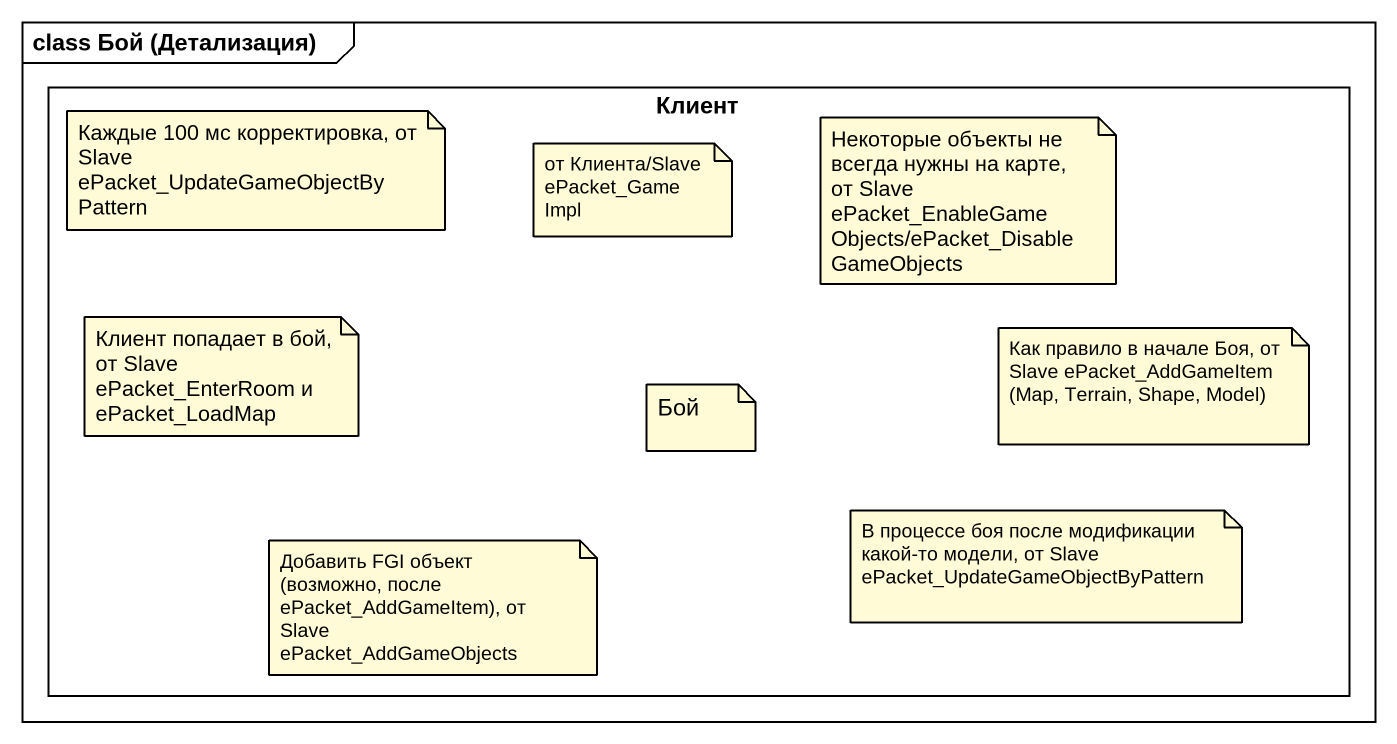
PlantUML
@startuml
mainframe class Бой (Детализация)
rectangle Клиент
note as N1
  Каждые 100 мс корректировка, от Slave ePacket_UpdateGameObjectByPattern
end note
note as N2
  от Клиента/Slave ePacket_GameImpl
end note
note as N3
  Некоторые объекты не всегда нужны на карте, от Slave
  ePacket_EnableGameObjects/ePacket_DisableGameObjects
end note
note as N4
  Клиент попадает в бой, от Slave ePacket_EnterRoom и ePacket_LoadMap
end note
note as N5
  Бой
end note
note as N6
  Как правило в начале Боя, от Slave ePacket_AddGameItem (Map, Terrain, Shape, Model)
end note
note as N7
  Добавить FGI объект (возможно, после ePacket_AddGameItem), от Slave ePacket_AddGameObjects
end note
note as N8
  В процессе боя после модификации какой-то модели, от Slave ePacket_UpdateGameObjectByPattern
end note
@enduml
